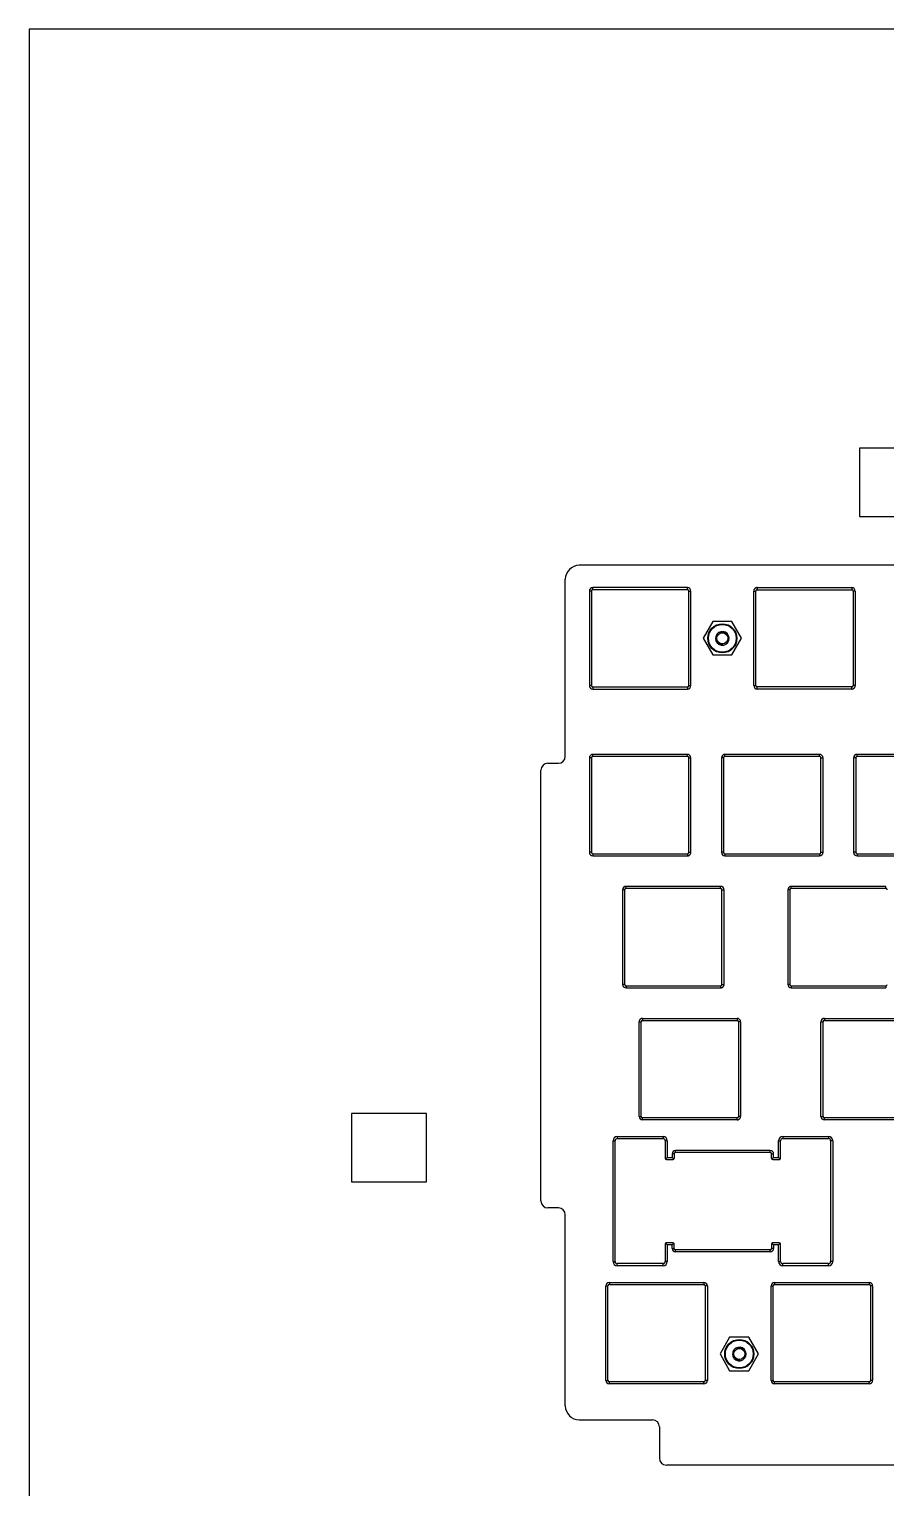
# Model space of a CAD drawing. Header units: inches. Extents: x -64 to 911, y 30 to 355.
# Drawn here: x -63.7 to 59.5, y 145.4 to 355.3 of the extents above; entities that cross this region are included whole.
import ezdxf

# ---------------------------------------------------------------- set-up
doc = ezdxf.new("R2010")
doc.units = ezdxf.units.IN
doc.layers.add('DEFAULT_2', color=8, linetype='Continuous')

msp = doc.modelspace()

# ---------------------------------------------------------------- linework, layer by layer
for p, q in [((83.41, 278.18), (15.38, 278.18)), ((13.38, 250.69), (13.38, 276.18)), ((16.84, 274.47), (16.84, 260.87)), ((17.14, 274.47), (16.84, 274.47)), ((17.14, 274.47), (17.14, 260.87)), ((17.34, 274.67), (17.34, 274.97)), ((30.94, 274.97), (17.34, 274.97)), ((30.94, 274.67), (17.34, 274.67)), ((30.94, 274.67), (30.94, 274.97)), ((31.14, 260.87), (31.14, 274.47)), ((31.14, 274.47), (31.44, 274.47)), ((31.44, 260.87), (31.44, 274.47)), ((40.48, 260.87), (40.48, 274.47)), ((40.48, 274.47), (40.78, 274.47)), ((40.78, 260.87), (40.78, 274.47)), ((40.98, 274.97), (40.98, 274.67)), ((40.98, 274.97), (54.58, 274.97)), ((40.98, 274.67), (54.58, 274.67)), ((54.58, 274.97), (54.58, 274.67)), ((54.78, 274.47), (54.78, 260.87)), ((55.08, 274.47), (54.78, 274.47)), ((55.08, 274.47), (55.08, 260.87)), ((17.14, 260.87), (16.84, 260.87)), ((17.34, 260.67), (17.34, 260.37)), ((17.34, 260.67), (30.94, 260.67)), ((17.34, 260.37), (30.94, 260.37)), ((30.94, 260.67), (30.94, 260.37)), ((31.14, 260.87), (31.44, 260.87)), ((40.48, 260.87), (40.78, 260.87)), ((40.98, 260.37), (40.98, 260.67)), ((54.58, 260.67), (40.98, 260.67)), ((54.58, 260.37), (40.98, 260.37)), ((54.58, 260.37), (54.58, 260.67)), ((55.08, 260.87), (54.78, 260.87)), ((16.84, 250.47), (16.84, 236.87)), ((17.14, 250.47), (16.84, 250.47)), ((17.14, 250.47), (17.14, 236.87)), ((17.34, 250.67), (17.34, 250.97)), ((30.94, 250.97), (17.34, 250.97)), ((30.94, 250.67), (17.34, 250.67)), ((30.94, 250.67), (30.94, 250.97)), ((31.14, 236.87), (31.14, 250.47)), ((31.14, 250.47), (31.44, 250.47)), ((31.44, 236.87), (31.44, 250.47)), ((35.84, 250.47), (35.84, 236.87)), ((36.14, 250.47), (35.84, 250.47)), ((36.14, 250.47), (36.14, 236.87)), ((36.34, 250.67), (36.34, 250.97)), ((49.94, 250.97), (36.34, 250.97)), ((49.94, 250.67), (36.34, 250.67)), ((49.94, 250.67), (49.94, 250.97)), ((50.14, 236.87), (50.14, 250.47)), ((50.14, 250.47), (50.44, 250.47)), ((50.44, 236.87), (50.44, 250.47)), ((54.84, 250.47), (54.84, 236.87)), ((55.14, 250.47), (54.84, 250.47)), ((55.14, 250.47), (55.14, 236.87)), ((55.34, 250.67), (55.34, 250.97)), ((68.94, 250.97), (55.34, 250.97)), ((68.94, 250.67), (55.34, 250.67)), ((9.88, 186.69), (9.88, 248.69)), ((10.88, 249.69), (12.38, 249.69)), ((17.14, 236.87), (16.84, 236.87)), ((17.34, 236.67), (17.34, 236.37)), ((17.34, 236.67), (30.94, 236.67)), ((17.34, 236.37), (30.94, 236.37)), ((30.94, 236.67), (30.94, 236.37)), ((31.14, 236.87), (31.44, 236.87)), ((36.14, 236.87), (35.84, 236.87)), ((36.34, 236.67), (36.34, 236.37)), ((36.34, 236.67), (49.94, 236.67)), ((36.34, 236.37), (49.94, 236.37)), ((49.94, 236.67), (49.94, 236.37)), ((50.14, 236.87), (50.44, 236.87)), ((55.14, 236.87), (54.84, 236.87)), ((55.34, 236.67), (55.34, 236.37)), ((55.34, 236.67), (68.94, 236.67)), ((55.34, 236.37), (68.94, 236.37)), ((21.61, 231.47), (21.61, 217.87)), ((21.91, 231.47), (21.61, 231.47)), ((21.91, 231.47), (21.91, 217.87)), ((22.11, 231.67), (22.11, 231.97)), ((35.71, 231.97), (22.11, 231.97)), ((35.71, 231.67), (22.11, 231.67)), ((35.71, 231.67), (35.71, 231.97)), ((35.91, 217.87), (35.91, 231.47)), ((35.91, 231.47), (36.21, 231.47)), ((36.21, 217.87), (36.21, 231.47)), ((45.37, 231.47), (45.37, 217.87)), ((45.67, 231.47), (45.37, 231.47)), ((45.67, 231.47), (45.67, 217.87)), ((45.87, 231.67), (45.87, 231.97)), ((59.47, 231.97), (45.87, 231.97)), ((59.47, 231.67), (45.87, 231.67)), ((59.47, 231.67), (59.47, 231.97)), ((21.91, 217.87), (21.61, 217.87)), ((22.11, 217.67), (22.11, 217.37)), ((22.11, 217.67), (35.71, 217.67)), ((22.11, 217.37), (35.71, 217.37)), ((35.71, 217.67), (35.71, 217.37)), ((35.91, 217.87), (36.21, 217.87)), ((45.67, 217.87), (45.37, 217.87)), ((45.87, 217.67), (45.87, 217.37)), ((45.87, 217.67), (59.47, 217.67)), ((45.87, 217.37), (59.47, 217.37)), ((59.47, 217.67), (59.47, 217.37)), ((23.99, 198.87), (23.99, 212.47)), ((23.99, 212.47), (24.29, 212.47)), ((24.29, 198.87), (24.29, 212.47)), ((24.49, 212.97), (24.49, 212.67)), ((24.49, 212.97), (38.09, 212.97)), ((24.49, 212.67), (38.09, 212.67)), ((38.09, 212.97), (38.09, 212.67)), ((38.29, 212.47), (38.29, 198.87)), ((38.59, 212.47), (38.29, 212.47)), ((38.59, 212.47), (38.59, 198.87)), ((50.14, 198.87), (50.14, 212.47)), ((50.14, 212.47), (50.44, 212.47)), ((50.44, 198.87), (50.44, 212.47)), ((50.64, 212.97), (50.64, 212.67)), ((50.64, 212.97), (64.24, 212.97)), ((50.64, 212.67), (64.24, 212.67)), ((23.99, 198.87), (24.29, 198.87)), ((24.49, 198.37), (24.49, 198.67)), ((38.09, 198.67), (24.49, 198.67)), ((38.09, 198.37), (24.49, 198.37)), ((38.09, 198.37), (38.09, 198.67)), ((38.59, 198.87), (38.29, 198.87)), ((50.14, 198.87), (50.44, 198.87)), ((50.64, 198.37), (50.64, 198.67)), ((64.24, 198.67), (50.64, 198.67)), ((64.24, 198.37), (50.64, 198.37)), ((20.24, 177.97), (20.24, 195.37)), ((20.24, 195.37), (20.54, 195.37)), ((20.54, 177.97), (20.54, 195.37)), ((20.84, 195.97), (20.84, 195.67)), ((20.84, 195.97), (27.44, 195.97)), ((20.84, 195.67), (27.44, 195.67)), ((27.44, 195.97), (27.44, 195.67)), ((27.74, 195.37), (27.74, 192.87)), ((28.04, 195.37), (27.74, 195.37)), ((28.04, 195.37), (28.04, 192.97)), ((44.04, 192.97), (44.04, 195.37)), ((44.04, 195.37), (44.34, 195.37)), ((44.34, 192.87), (44.34, 195.37)), ((44.64, 195.97), (44.64, 195.67)), ((44.64, 195.97), (51.24, 195.97)), ((44.64, 195.67), (51.24, 195.67)), ((51.24, 195.97), (51.24, 195.67)), ((51.54, 195.37), (51.54, 177.97)), ((51.84, 195.37), (51.54, 195.37)), ((51.84, 195.37), (51.84, 177.97)), ((28.74, 193.47), (28.74, 192.97)), ((29.04, 193.47), (28.74, 193.47)), ((29.04, 193.47), (29.04, 192.87)), ((29.24, 193.67), (29.24, 193.97)), ((42.84, 193.97), (29.24, 193.97)), ((42.84, 193.67), (29.24, 193.67)), ((42.84, 193.67), (42.84, 193.97)), ((43.04, 192.87), (43.04, 193.47)), ((43.04, 193.47), (43.34, 193.47)), ((43.34, 192.97), (43.34, 193.47)), ((27.8, 192.73), (28.04, 192.97)), ((27.94, 192.67), (28.84, 192.67)), ((28.04, 192.97), (28.74, 192.97)), ((28.98, 192.73), (28.74, 192.97)), ((43.1, 192.73), (43.34, 192.97)), ((43.24, 192.67), (44.14, 192.67)), ((43.34, 192.97), (44.04, 192.97)), ((44.28, 192.73), (44.04, 192.97)), ((12.38, 185.69), (10.88, 185.69)), ((13.38, 157.2), (13.38, 184.69)), ((27.8, 180.61), (28.04, 180.37)), ((28.84, 180.67), (27.94, 180.67)), ((28.98, 180.61), (28.74, 180.37)), ((43.1, 180.61), (43.34, 180.37)), ((44.14, 180.67), (43.24, 180.67)), ((44.28, 180.61), (44.04, 180.37)), ((27.74, 180.47), (27.74, 177.97)), ((28.04, 180.37), (28.04, 177.97)), ((28.74, 180.37), (28.04, 180.37)), ((28.74, 179.87), (28.74, 180.37)), ((28.74, 179.87), (29.04, 179.87)), ((29.04, 179.87), (29.04, 180.47)), ((29.24, 179.37), (29.24, 179.67)), ((42.84, 179.67), (29.24, 179.67)), ((42.84, 179.37), (29.24, 179.37)), ((42.84, 179.37), (42.84, 179.67)), ((43.04, 180.47), (43.04, 179.87)), ((43.34, 179.87), (43.04, 179.87)), ((43.34, 180.37), (43.34, 179.87)), ((44.04, 180.37), (43.34, 180.37)), ((44.04, 177.97), (44.04, 180.37)), ((44.34, 177.97), (44.34, 180.47)), ((20.24, 177.97), (20.54, 177.97)), ((20.84, 177.37), (20.84, 177.67)), ((27.44, 177.67), (20.84, 177.67)), ((27.44, 177.37), (20.84, 177.37)), ((27.44, 177.37), (27.44, 177.67)), ((28.04, 177.97), (27.74, 177.97)), ((44.04, 177.97), (44.34, 177.97)), ((44.64, 177.37), (44.64, 177.67)), ((51.24, 177.67), (44.64, 177.67)), ((51.24, 177.37), (44.64, 177.37)), ((51.24, 177.37), (51.24, 177.67)), ((51.84, 177.97), (51.54, 177.97)), ((19.21, 160.87), (19.21, 174.47)), ((19.21, 174.47), (19.51, 174.47)), ((19.51, 160.87), (19.51, 174.47)), ((19.71, 174.97), (19.71, 174.67)), ((19.71, 174.97), (33.31, 174.97)), ((19.71, 174.67), (33.31, 174.67)), ((33.31, 174.97), (33.31, 174.67)), ((33.51, 174.47), (33.51, 160.87)), ((33.81, 174.47), (33.51, 174.47)), ((33.81, 174.47), (33.81, 160.87)), ((42.98, 160.87), (42.98, 174.47)), ((42.98, 174.47), (43.28, 174.47)), ((43.28, 160.87), (43.28, 174.47)), ((43.48, 174.97), (43.48, 174.67)), ((43.48, 174.97), (57.08, 174.97)), ((43.48, 174.67), (57.08, 174.67)), ((57.08, 174.97), (57.08, 174.67)), ((57.28, 174.47), (57.28, 160.87)), ((57.58, 174.47), (57.28, 174.47)), ((57.58, 174.47), (57.58, 160.87)), ((19.21, 160.87), (19.51, 160.87)), ((19.71, 160.37), (19.71, 160.67)), ((33.31, 160.67), (19.71, 160.67)), ((33.31, 160.37), (19.71, 160.37)), ((33.31, 160.37), (33.31, 160.67)), ((33.81, 160.87), (33.51, 160.87)), ((42.98, 160.87), (43.28, 160.87)), ((43.48, 160.37), (43.48, 160.67)), ((57.08, 160.67), (43.48, 160.67)), ((57.08, 160.37), (43.48, 160.37)), ((57.08, 160.37), (57.08, 160.67)), ((57.58, 160.87), (57.28, 160.87)), ((15.38, 155.2), (25.91, 155.2)), ((26.91, 154.2), (26.91, 149.67)), ((89.91, 148.67), (27.91, 148.67))]:
    msp.add_line(p, q)
for points in [[(-63.73, 29.51), (397.09, 29.51), (397.09, 355.34), (-63.73, 355.34)], [(55.69, 285.22), (66.45, 285.22), (66.45, 295.04), (55.69, 295.04)], [(-17.35, 189.45), (-6.59, 189.45), (-6.59, 199.27), (-17.35, 199.27)]]:
    msp.add_lwpolyline(points, close=True)
for centre, radius, start, end in [((15.38, 276.18), 2, 90, 180), ((17.34, 274.47), 0.5, 90, 180), ((30.94, 274.47), 0.5, 360, 90), ((30.94, 274.47), 0.2, 360, 90), ((54.58, 274.47), 0.5, 360, 90), ((54.58, 274.47), 0.2, 360, 90), ((17.34, 260.87), 0.5, 180, 270), ((30.94, 260.87), 0.5, 270, 0), ((40.98, 260.87), 0.5, 180, 270), ((40.98, 260.87), 0.2, 180, 270), ((12.38, 250.69), 1, 270, 360), ((17.34, 250.47), 0.5, 90, 180), ((17.34, 250.47), 0.2, 90, 180), ((30.94, 250.47), 0.5, 360, 90), ((30.94, 250.47), 0.2, 360, 90), ((36.34, 250.47), 0.5, 90, 180), ((36.34, 250.47), 0.2, 90, 180), ((49.94, 250.47), 0.5, 0, 90), ((55.34, 250.47), 0.5, 90, 180), ((55.34, 250.47), 0.2, 90, 180), ((10.88, 248.69), 1, 90, 180), ((17.34, 236.87), 0.5, 180, 270), ((17.34, 236.87), 0.2, 180, 270), ((36.34, 236.87), 0.5, 180, 270), ((36.34, 236.87), 0.2, 180, 270), ((49.94, 236.87), 0.5, 270, 360), ((55.34, 236.87), 0.5, 180, 270), ((55.34, 236.87), 0.2, 180, 270), ((22.11, 231.47), 0.5, 90, 180), ((35.71, 231.47), 0.5, 360, 90), ((35.71, 231.47), 0.2, 360, 90), ((45.87, 231.47), 0.5, 90, 180), ((22.11, 217.87), 0.5, 180, 270), ((35.71, 217.87), 0.2, 270, 360), ((45.87, 217.87), 0.5, 180, 270), ((59.47, 217.87), 0.2, 270, 360), ((38.09, 212.47), 0.5, 360, 90), ((38.09, 212.47), 0.2, 360, 90), ((50.64, 212.47), 0.5, 90, 180), ((24.49, 198.87), 0.5, 180, 270), ((24.49, 198.87), 0.2, 180, 270), ((50.64, 198.87), 0.5, 180, 270), ((50.64, 198.87), 0.2, 180, 270), ((20.84, 195.37), 0.6, 90, 180), ((20.84, 195.37), 0.3, 90, 180), ((27.44, 195.37), 0.6, 360, 90), ((27.44, 195.37), 0.3, 360, 90), ((44.64, 195.37), 0.6, 90, 180), ((44.64, 195.37), 0.3, 90, 180), ((51.24, 195.37), 0.6, 360, 90), ((51.24, 195.37), 0.3, 0, 90), ((29.24, 193.47), 0.5, 90, 180), ((42.84, 193.47), 0.5, 0, 90), ((42.84, 193.47), 0.2, 360, 90), ((27.94, 192.87), 0.2, 180, 270), ((43.24, 192.87), 0.2, 180, 270), ((10.88, 186.69), 1, 180, 270), ((12.38, 184.69), 1, 0, 90), ((28.84, 180.47), 0.2, 360, 90), ((44.14, 180.47), 0.2, 360, 90), ((29.24, 179.87), 0.5, 180, 270), ((29.24, 179.87), 0.2, 180, 270), ((42.84, 179.87), 0.5, 270, 360), ((20.84, 177.97), 0.6, 180, 270), ((20.84, 177.97), 0.3, 180, 270), ((27.44, 177.97), 0.6, 270, 0), ((44.64, 177.97), 0.6, 180, 270), ((44.64, 177.97), 0.3, 180, 270), ((51.24, 177.97), 0.6, 270, 0), ((19.71, 174.47), 0.5, 90, 180), ((33.31, 174.47), 0.5, 360, 90), ((33.31, 174.47), 0.2, 360, 90), ((43.48, 174.47), 0.5, 90, 180), ((57.08, 174.47), 0.5, 360, 90), ((57.08, 174.47), 0.2, 360, 90), ((19.71, 160.87), 0.5, 180, 270), ((19.71, 160.87), 0.2, 180, 270), ((33.31, 160.87), 0.5, 270, 360), ((43.48, 160.87), 0.5, 180, 270), ((43.48, 160.87), 0.2, 180, 270), ((57.08, 160.87), 0.5, 270, 360), ((15.38, 157.2), 2, 180, 270), ((25.91, 154.2), 1, 0, 90), ((27.91, 149.67), 1, 180, 270)]:
    msp.add_arc(centre, radius, start, end)
for points, weights in [([(17.34, 274.67), (17.14, 274.67), (17.14, 274.47)], [1, 0.707106781187, 1]), ([(40.98, 274.97), (40.48, 274.97), (40.48, 274.47)], [1, 0.707106781187, 1]), ([(40.98, 274.67), (40.78, 274.67), (40.78, 274.47)], [1, 0.707106781187, 1]), ([(17.14, 260.87), (17.14, 260.67), (17.34, 260.67)], [1, 0.707106781187, 1]), ([(30.94, 260.67), (31.14, 260.67), (31.14, 260.87)], [1, 0.707106781187, 1]), ([(54.58, 260.37), (55.08, 260.37), (55.08, 260.87)], [1, 0.707106781187, 1]), ([(54.58, 260.67), (54.78, 260.67), (54.78, 260.87)], [1, 0.707106781187, 1]), ([(50.14, 250.47), (50.14, 250.67), (49.94, 250.67)], [1, 0.707106781187, 1]), ([(30.94, 236.37), (31.44, 236.37), (31.44, 236.87)], [1, 0.707106781183, 1]), ([(30.94, 236.67), (31.14, 236.67), (31.14, 236.87)], [1, 0.707106781187, 1]), ([(49.94, 236.67), (50.14, 236.67), (50.14, 236.87)], [1, 0.707106781187, 1]), ([(22.11, 231.67), (21.91, 231.67), (21.91, 231.47)], [1, 0.707106781187, 1]), ([(45.87, 231.67), (45.67, 231.67), (45.67, 231.47)], [1, 0.707106781187, 1]), ([(59.67, 231.47), (59.67, 231.67), (59.47, 231.67)], [1, 0.707106781187, 1]), ([(21.91, 217.87), (21.91, 217.67), (22.11, 217.67)], [1, 0.707106781187, 1]), ([(35.71, 217.37), (36.21, 217.37), (36.21, 217.87)], [1, 0.707106781088, 1]), ([(45.67, 217.87), (45.67, 217.67), (45.87, 217.67)], [1, 0.707106781187, 1]), ([(24.49, 212.97), (23.99, 212.97), (23.99, 212.47)], [1, 0.707106781187, 1]), ([(24.49, 212.67), (24.29, 212.67), (24.29, 212.47)], [1, 0.707106781187, 1]), ([(50.64, 212.67), (50.44, 212.67), (50.44, 212.47)], [1, 0.707106781187, 1]), ([(38.09, 198.37), (38.59, 198.37), (38.59, 198.87)], [1, 0.707106781084, 1]), ([(38.09, 198.67), (38.29, 198.67), (38.29, 198.87)], [1, 0.707106781187, 1]), ([(29.24, 193.67), (29.04, 193.67), (29.04, 193.47)], [1, 0.707106781187, 1]), ([(28.84, 192.67), (29.04, 192.67), (29.04, 192.87)], [1, 0.707106781187, 1]), ([(44.14, 192.67), (44.34, 192.67), (44.34, 192.87)], [1, 0.707106781187, 1]), ([(27.94, 180.67), (27.74, 180.67), (27.74, 180.47)], [1, 0.707106781187, 1]), ([(43.24, 180.67), (43.04, 180.67), (43.04, 180.47)], [1, 0.707106781187, 1]), ([(42.84, 179.67), (43.04, 179.67), (43.04, 179.87)], [1, 0.707106781187, 1]), ([(27.44, 177.67), (27.74, 177.67), (27.74, 177.97)], [1, 0.707106781187, 1]), ([(51.24, 177.67), (51.54, 177.67), (51.54, 177.97)], [1, 0.707106781187, 1]), ([(19.71, 174.67), (19.51, 174.67), (19.51, 174.47)], [1, 0.707106781187, 1]), ([(43.48, 174.67), (43.28, 174.67), (43.28, 174.47)], [1, 0.707106781187, 1]), ([(33.31, 160.67), (33.51, 160.67), (33.51, 160.87)], [1, 0.707106781187, 1]), ([(57.08, 160.67), (57.28, 160.67), (57.28, 160.87)], [1, 0.707106781187, 1])]:
    msp.add_rational_spline(points, weights, degree=2)
at = {"layer": 'DEFAULT_2'}
for p, q in [((34.58, 270.07), (33.19, 267.67)), ((37.35, 270.07), (34.58, 270.07)), ((38.73, 267.67), (37.35, 270.07)), ((33.19, 267.67), (34.58, 265.27)), ((34.98, 267.67), (35.16, 267.67)), ((37.35, 265.27), (38.73, 267.67)), ((34.58, 265.27), (37.35, 265.27)), ((37.01, 167.07), (35.63, 164.67)), ((39.78, 167.07), (37.01, 167.07)), ((41.17, 164.67), (39.78, 167.07)), ((35.63, 164.67), (37.01, 162.27)), ((37.41, 164.67), (37.6, 164.67)), ((39.78, 162.27), (41.17, 164.67)), ((37.01, 162.27), (39.78, 162.27))]:
    msp.add_line(p, q, dxfattribs=at)
for centre, radius in [((35.96, 267.67), 2.1), ((35.96, 267.67), 2), ((35.96, 267.67), 0.8), ((38.4, 164.67), 2.1), ((38.4, 164.67), 2), ((38.4, 164.67), 0.8)]:
    msp.add_circle(centre, radius, dxfattribs=at)
for centre in [(35.96, 267.67), (38.4, 164.67)]:
    msp.add_arc(centre, 0.984, 180, 144, dxfattribs=at)
for points, knots in [([(35.17, 268.24), (35.14, 268.21), (35.1, 268.13), (35.06, 268), (35.03, 267.87), (35.02, 267.74), (35.03, 267.61), (35.06, 267.48), (35.11, 267.35), (35.17, 267.23), (35.25, 267.13), (35.35, 267.04), (35.46, 266.96), (35.58, 266.9), (35.71, 266.86), (35.84, 266.85), (35.97, 266.85), (36.06, 266.87), (36.1, 266.88)], [0, 0, 0, 0, 0.062497, 0.125016, 0.187516, 0.250021, 0.312525, 0.375028, 0.43753, 0.500031, 0.562531, 0.62503, 0.687529, 0.750026, 0.812522, 0.875014, 0.937513, 1, 1, 1, 1]), ([(36.68, 268.01), (36.67, 268.05), (36.64, 268.12), (36.58, 268.22), (36.5, 268.31), (36.39, 268.41), (36.22, 268.51), (36.03, 268.56), (35.88, 268.57), (35.76, 268.57), (35.65, 268.55), (35.5, 268.5), (35.33, 268.41), (35.22, 268.3), (35.17, 268.24)], [0, 0, 0, 0, 0.062568, 0.125154, 0.187725, 0.250304, 0.375177, 0.500064, 0.562637, 0.6252, 0.687752, 0.750297, 0.875144, 1, 1, 1, 1]), ([(37.6, 165.24), (37.58, 165.21), (37.54, 165.13), (37.49, 165), (37.46, 164.87), (37.46, 164.74), (37.47, 164.61), (37.49, 164.48), (37.54, 164.35), (37.61, 164.23), (37.69, 164.13), (37.79, 164.04), (37.9, 163.96), (38.02, 163.9), (38.14, 163.86), (38.28, 163.85), (38.41, 163.85), (38.5, 163.87), (38.54, 163.88)], [0, 0, 0, 0, 0.062497, 0.125016, 0.187516, 0.250021, 0.312525, 0.375028, 0.43753, 0.500031, 0.562531, 0.62503, 0.687529, 0.750026, 0.812522, 0.875014, 0.937513, 1, 1, 1, 1]), ([(39.12, 165.01), (39.11, 165.05), (39.08, 165.12), (39.01, 165.22), (38.94, 165.31), (38.83, 165.41), (38.66, 165.51), (38.47, 165.56), (38.32, 165.57), (38.2, 165.57), (38.09, 165.55), (37.94, 165.5), (37.77, 165.41), (37.65, 165.3), (37.6, 165.24)], [0, 0, 0, 0, 0.062568, 0.125154, 0.187725, 0.250304, 0.375177, 0.500064, 0.562637, 0.6252, 0.687752, 0.750297, 0.875144, 1, 1, 1, 1])]:
    msp.add_open_spline(points, degree=3, knots=knots, dxfattribs=at)

doc.saveas('drawing.dxf')
